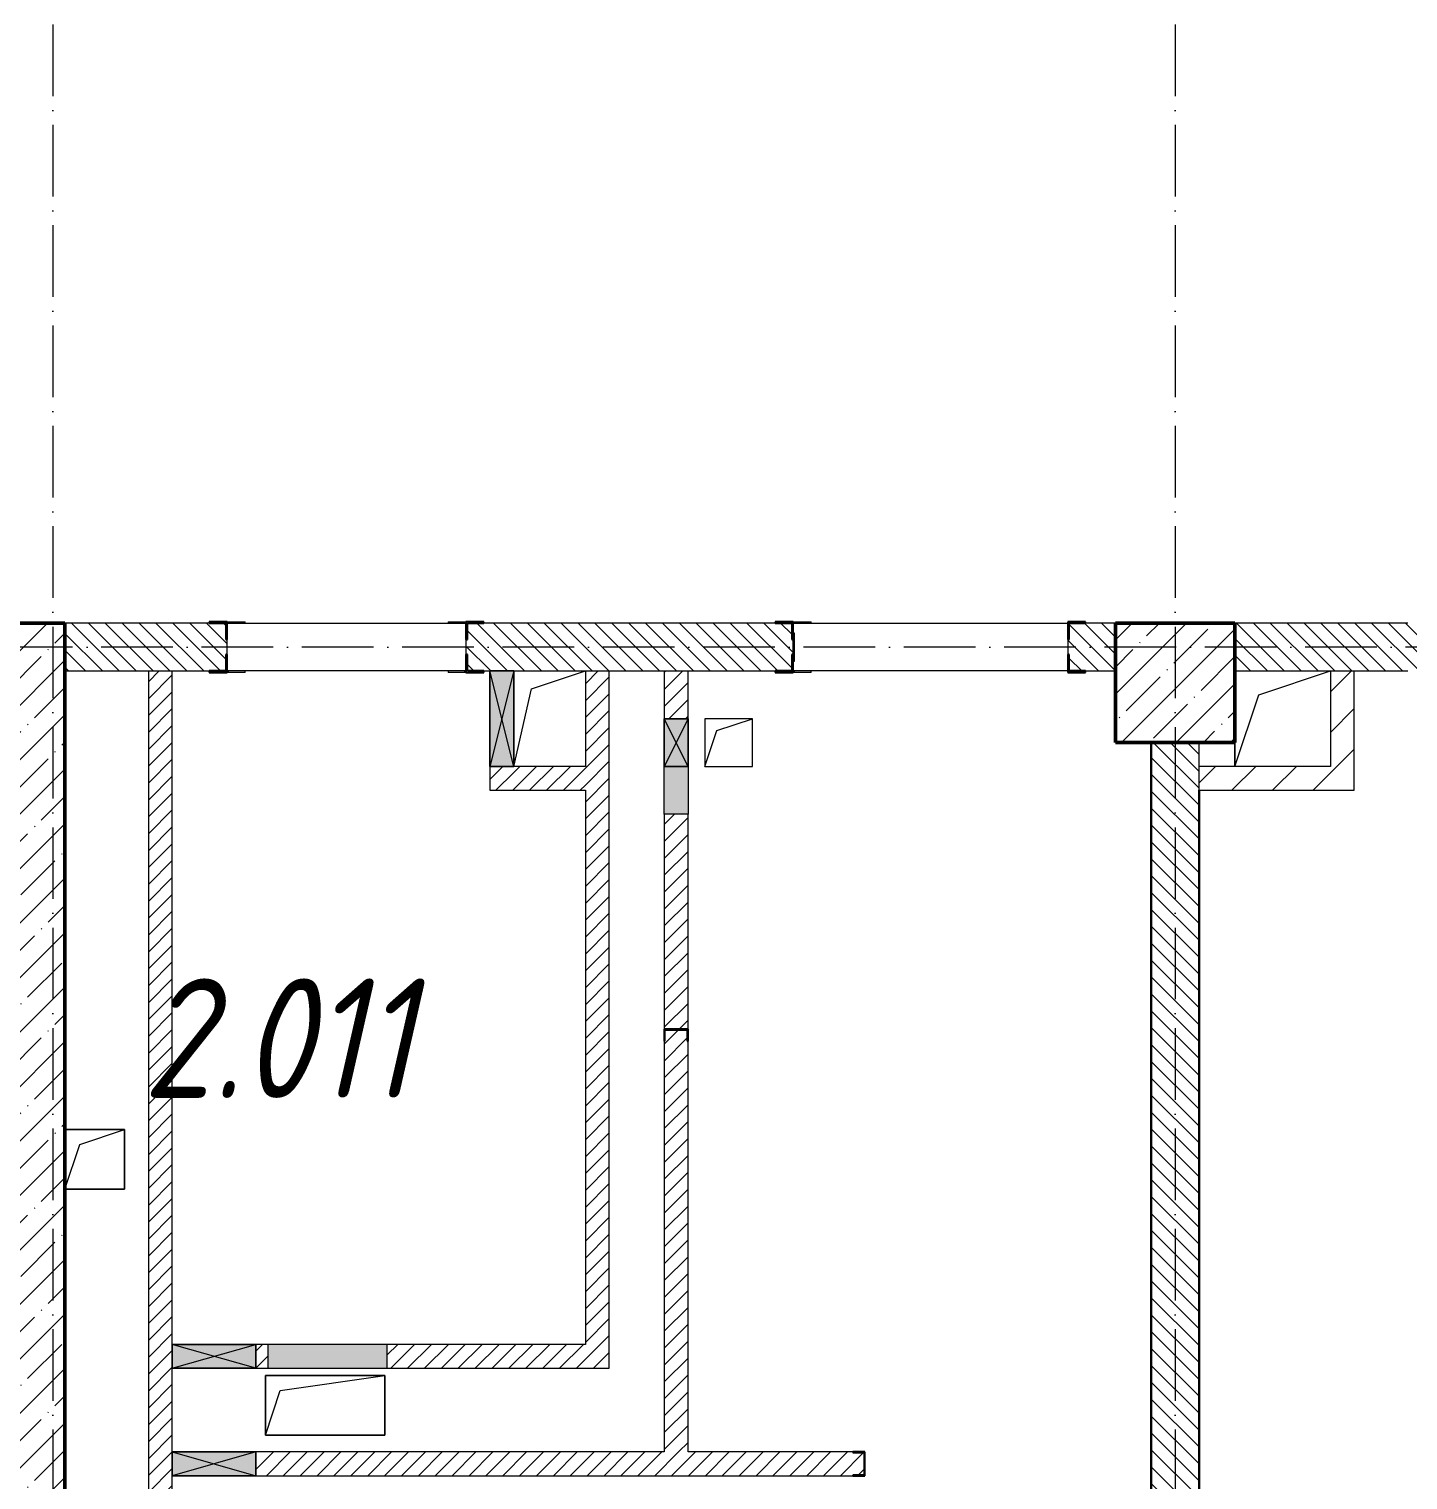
# Model space of a CAD drawing. Header units: millimetres. Extents: x -213536 to 1564669, y -45299 to 942238.
# Drawn here: x -2442 to 3333, y 518609 to 524684 of the extents above; entities that cross this region are included whole.
import ezdxf

# ---------------------------------------------------------------- set-up
doc = ezdxf.new("R2010")
doc.units = ezdxf.units.MM
doc.linetypes.add('50_200_ШТРИХ_1Т_ш5_п1_п1_', pattern=[700, 500, -100, 0, -100])
for name, color, linetype, lineweight in [('2.4) ПГП вычит ЖБбалки 0.4 м -', 24, 'Continuous', 30), ('3.1) ЖБ окна 1.2 м', 102, 'Continuous', 30), ('A-DETL-GENF-OTLN', 7, 'Continuous', 9), ('A-FLOR-____-OTLN', 7, 'Continuous', 9), ('A-GENM-____-MCUT', 7, 'Continuous', 25), ('A-GENM-____-OTLN', 7, 'Continuous', 9), ('A-GENM-____-OTLN-1', 7, 'Continuous', 25), ('A-GLAZ-____-OTLN', 7, 'Continuous', 9), ('A-WALL-____-MCUT', 7, 'Continuous', 13), ('A-WALL-____-MCUT-2', 7, 'Continuous', 50), ('A-WALL-____-PATT-1', 7, 'Continuous', 9), ('A-WALL-FNSH-MCUT-1', 7, 'Continuous', 9), ('I-WALL-____-OTLN', 7, 'Continuous', 9), ('S-COLS-____-MCUT', 7, 'Continuous', 50), ('S-COLS-____-OTLN', 7, 'Continuous', 9), ('S-GRID-____-OTLN-1', 7, '50_200_ШТРИХ_1Т_ш5_п1_п1_', 9), ('Марки помещений', 7, 'Continuous', 9)]:
    doc.layers.add(name, color=color, linetype=linetype, lineweight=lineweight)
doc.styles.add('ISOCPEUR_I_2', font='isocpeui.ttf', dxfattribs={"width": 0.85, "height": 2.3})
pattern_1 = [(135, (-15591.663, 459015.94), (-35.35534, -35.35534), [])]
pattern_2 = [(45, (-15591.663, 459015.94), (-35.35534, 35.35534), [])]
pattern_3 = [(45, (-15591.66, 459015.94), (-84.85281, 84.85281), [])]

# ---------------------------------------------------------------- blocks, each defined once
blk = doc.blocks.new('BSC_Колонна _Прямоугольная - 500х500-V30-АР1_План отверстий 2 этажа в осях 1-64_Ю-ЯЯ')
at = {"layer": 'S-COLS-____-OTLN'}
h = blk.add_hatch(dxfattribs=at)
h.set_pattern_fill('FP_39', color=256, style=0, pattern_type=2)
h.set_pattern_definition([(45, (-17950, -62931.04), (-114.04925, 114.04925), []), (45, (-17835.95, -62931.04), (-114.04925, 114.04925), [201.613, -40.323, 3.353, -36.97])])
h.paths.add_polyline_path([(-250, -250), (250, -250), (250, 250), (-250, 250)], flags=0)
at = {"layer": 'S-COLS-____-MCUT'}
for p, q in [((250, 250), (-250, 250)), ((-250, 250), (-250, -250)), ((250, -250), (250, 250)), ((-250, -250), (250, -250))]:
    blk.add_line(p, q, dxfattribs=at)
blk = doc.blocks.new('154_Стойка_СКБ_Уголок - СМ-2180_200-28268025-АР1_План отверстий 2 этажа в осях 1-64_Ю-ЯЯ')
at = {"layer": 'A-GENM-____-MCUT'}
for p, q in [((125, 156), (125, 81)), ((200, 156), (125, 156)), ((131, 81), (131, 150)), ((131, 150), (200, 150)), ((200, 150), (200, 156)), ((125, 81), (131, 81)), ((131, 19), (125, 19)), ((125, 19), (125, -56)), ((131, -50), (131, 19)), ((125, -56), (200, -56)), ((200, -50), (131, -50)), ((200, -56), (200, -50))]:
    blk.add_line(p, q, dxfattribs=at)
blk = doc.blocks.new('Стойка_Влож_Полоса боковая - Полоса-28213942-АР1_План отверстий 2 этажа в осях 1-64_Ю-ЯЯ')
at = {"layer": 'A-GENM-____-OTLN'}
for p, q in [((-5, 60), (0, 60)), ((-5, -60), (-5, 60)), ((0, -60), (-5, -60))]:
    blk.add_line(p, q, dxfattribs=at)
blk = doc.blocks.new('Стойка_Влож_Уголок_Опорный - Уголок-28213941-АР1_План отверстий 2 этажа в осях 1-64_Ю-ЯЯ')
at = {"layer": 'A-GENM-____-OTLN'}
for p, q in [((-212, -6), (-212, 0)), ((0, 0), (0, -6)), ((-212, -75), (-212, -6)), ((-212, -6), (-206, -6)), ((-6, -6), (0, -6)), ((0, -6), (0, -75)), ((-212, -75), (-206, -75)), ((-6, -75), (0, -75))]:
    blk.add_line(p, q, dxfattribs=at)
blk = doc.blocks.new('Фахверк_СКБ_Уголок - 200_3960_зеркало-28268689-АР1_План отверстий 2 этажа в осях 1-64_Ю-ЯЯ')
at = {"layer": 'A-GENM-____-MCUT'}
for p, q in [((200, 156), (125, 156)), ((125, 156), (125, 81)), ((131, 81), (131, 150)), ((131, 150), (200, 150)), ((200, 150), (200, 156)), ((125, 81), (131, 81)), ((131, 19), (125, 19)), ((125, 19), (125, -56)), ((131, -50), (131, 19)), ((125, -56), (200, -56)), ((200, -50), (131, -50)), ((200, -56), (200, -50))]:
    blk.add_line(p, q, dxfattribs=at)
blk = doc.blocks.new('154_Фахверк_СКБ_Швеллер - Тип_100_3960-28331862-АР1_План отверстий 2 этажа в осях 1-64_Ю-ЯЯ')
at = {"layer": 'A-GENM-____-MCUT'}
for p, q in [((175, 50), (125, 50)), ((125, 50), (125, -50)), ((128, 47), (175, 47)), ((128, -47), (128, 47)), ((175, 47), (175, 50)), ((125, -50), (175, -50)), ((175, -47), (128, -47)), ((175, -50), (175, -47))]:
    blk.add_line(p, q, dxfattribs=at)
blk = doc.blocks.new('AR_Отверстие Ниша - Лючок-32401897-АР1_План отверстий 2 этажа в осях 1-64_Ю-ЯЯ')
at = {"layer": 'A-GLAZ-____-OTLN'}
blk.add_hatch(color=256, dxfattribs=at).paths.add_polyline_path([(250, -50), (250, 50), (-250, 50), (-250, -50), (-158, -50)], flags=0)
for p, q in [((250, 50), (-250, 50)), ((-250, 50), (-250, -50)), ((250, -50), (250, 50)), ((-250, -50), (250, -50))]:
    blk.add_line(p, q, dxfattribs=at)
blk = doc.blocks.new('AR_Отверстие Ниша - Лючок-32402520-АР1_План отверстий 2 этажа в осях 1-64_Ю-ЯЯ')
at = {"layer": 'A-GLAZ-____-OTLN'}
blk.add_hatch(color=256, dxfattribs=at).paths.add_polyline_path([(100, 50), (-100, 50), (-100, -50), (100, -50), (100, 32.3)], flags=0)
for p, q in [((-100, 50), (100, 50)), ((100, 50), (100, -50)), ((100, -50), (-100, -50))]:
    blk.add_line(p, q, dxfattribs=at)
blk = doc.blocks.new('AR_Отверстие прямоугольное _в стене_ - AR_Отверстие прямоугольное _в стене__ВК-32402489-АР1_План отверстий 2 этажа в осях 1-64_Ю-ЯЯ')
at = {"layer": 'A-GLAZ-____-OTLN'}
blk.add_hatch(color=256, dxfattribs=at).paths.add_polyline_path([(100, 50), (-100, 50), (-100, -50), (100, -50), (100, 32.3)], flags=0)
at = {"layer": 'A-DETL-GENF-OTLN'}
for p, q in [((-100, -50), (-100, 50)), ((-100, 50), (100, 50)), ((100, 50), (-100, -50)), ((-100, 50), (100, -50)), ((100, 50), (-100, 50)), ((-100, 50), (-100, -50)), ((100, 50), (100, -50)), ((100, -50), (100, 50)), ((100, -50), (-100, -50)), ((-100, -50), (100, -50))]:
    blk.add_line(p, q, dxfattribs=at)
blk = doc.blocks.new('AR_Отверстие прямоугольное _в плите_ - AR_Отверстие прямоугольное _в плите_-30458064-АР1_План отверстий 2 этажа в осях 1-64_Ю-ЯЯ')
at = {"layer": 'A-GENM-____-OTLN'}
for p, q in [((125, 125), (-125, 125)), ((-62.5, 62.5), (125, 125)), ((125, -125), (125, 125)), ((-125, -125), (-62.5, 62.5)), ((-125, -125), (125, -125))]:
    blk.add_line(p, q, dxfattribs=at)
blk = doc.blocks.new('AR_Отверстие прямоугольное _в плите_ - AR_Отверстие прямоугольное _в плите_-30459257-АР1_План отверстий 2 этажа в осях 1-64_Ю-ЯЯ')
at = {"layer": 'A-GENM-____-OTLN'}
for p, q in [((250, 125), (-250, 125)), ((-250, 125), (-250, -125)), ((-187.5, 62.5), (250, 125)), ((250, -125), (250, 125)), ((-250, -125), (-187.5, 62.5)), ((-250, -125), (250, -125))]:
    blk.add_line(p, q, dxfattribs=at)
blk = doc.blocks.new('AR_Отверстие прямоугольное _в плите_ - AR_Отверстие прямоугольное _в плите_-30459207-АР1_План отверстий 2 этажа в осях 1-64_Ю-ЯЯ')
at = {"layer": 'A-GENM-____-OTLN'}
for p, q in [((100, 100), (-100, 100)), ((-100, 100), (-100, -100)), ((-50, 50), (100, 100)), ((100, -100), (100, 100)), ((-100, -100), (-50, 50)), ((-100, -100), (100, -100))]:
    blk.add_line(p, q, dxfattribs=at)
blk = doc.blocks.new('AR_Отверстие прямоугольное _в плите_ - AR_Отверстие прямоугольное _в плите_-30459211-АР1_План отверстий 2 этажа в осях 1-64_Ю-ЯЯ')
at = {"layer": 'A-GENM-____-OTLN'}
for p, q in [((-100, 100), (200, 200)), ((-200, -200), (-100, 100)), ((-200, -100), (-200, -200))]:
    blk.add_line(p, q, dxfattribs=at)
blk = doc.blocks.new('AR_Отверстие прямоугольное _в плите_ - AR_Отверстие прямоугольное _в плите_-30552629-АР1_План отверстий 2 этажа в осях 1-64_Ю-ЯЯ')
at = {"layer": 'A-GENM-____-OTLN'}
for p, q in [((-75, 125), (150, 200)), ((-150, -200), (-75, 125))]:
    blk.add_line(p, q, dxfattribs=at)
blk = doc.blocks.new('AR_Отверстие прямоугольное _в стене__БезПР - AR_Отверстие прямоугольное _в стене__БезПР-36788626-АР1_План отверстий 2 этажа в осях 1-64_Ю-ЯЯ')
at = {"layer": 'A-GLAZ-____-OTLN'}
blk.add_hatch(color=256, dxfattribs=at).paths.add_polyline_path([(200, -50), (200, 50), (-200, 50), (-200, -50)], flags=0)
at = {"layer": 'A-DETL-GENF-OTLN'}
for p, q in [((-200, -50), (-200, 50)), ((-200, 50), (200, 50)), ((200, 50), (-200, -50)), ((-200, 50), (200, -50)), ((200, 50), (-200, 50)), ((-200, 50), (-200, -50)), ((200, 50), (200, -50)), ((200, -50), (200, 50)), ((200, -50), (-200, -50)), ((-200, -50), (200, -50))]:
    blk.add_line(p, q, dxfattribs=at)
at = {"layer": 'A-GLAZ-____-OTLN'}
blk.add_line((200, 50), (-200, 50), dxfattribs=at)
blk = doc.blocks.new('AR_Отверстие прямоугольное _в стене__БезПР - AR_Отверстие прямоугольное _в стене__БезПР-36427791-АР1_План отверстий 2 этажа в осях 1-64_Ю-ЯЯ')
at = {"layer": 'A-GLAZ-____-OTLN'}
blk.add_hatch(color=256, dxfattribs=at).paths.add_polyline_path([(-175, 50), (-175, -50), (175, -50), (175, 50)], flags=0)
at = {"layer": 'A-DETL-GENF-OTLN'}
for p, q in [((-175, -50), (-175, 50)), ((-175, 50), (175, 50)), ((175, 50), (-175, -50)), ((-175, 50), (175, -50)), ((175, 50), (-175, 50)), ((-175, 50), (-175, -50)), ((175, 50), (175, -50)), ((175, -50), (175, 50)), ((175, -50), (-175, -50)), ((-175, -50), (175, -50))]:
    blk.add_line(p, q, dxfattribs=at)
at = {"layer": 'A-GLAZ-____-OTLN'}
blk.add_line((175, 50), (-175, 50), dxfattribs=at)
blk = doc.blocks.new('2этаж')
at = {"layer": 'S-GRID-____-OTLN-1', "color": 251, "ltscale": 0.6, "true_color": 0x636466}
for p, q in [((-2341.7, 549908.8), (-2341.7, 511907.5)), ((2358.3, 549908.8), (2358.3, 511907.5)), ((88482.7, 522097), (-20260.4, 522097))]:
    blk.add_line(p, q, dxfattribs=at)

msp = doc.modelspace()

# ---------------------------------------------------------------- hatches: boundary and pattern name
at = {"layer": 'A-WALL-____-PATT-1'}
h = msp.add_hatch(dxfattribs=at)
h.set_pattern_fill('FP_13', color=256, style=0, pattern_type=2)
h.set_pattern_definition([(45, (-15591.66, 459015.94), (-114.04925, 114.04925), []), (45, (-15477.61, 459015.94), (-114.04925, 114.04925), [201.612, -40.322, 3.353, -36.97])])
h.paths.add_polyline_path([(-2541.7, 514697), (-2291.7, 514697), (-2291.7, 522197), (-2541.7, 522197), (-2541.7, 516240.5)], flags=0)
h = msp.add_hatch(dxfattribs=at)
h.set_pattern_fill('FP_6', color=256, style=0, pattern_type=2)
h.set_pattern_definition(pattern_1)
h.paths.add_polyline_path([(1983.3, 521997), (2108.3, 521997), (2108.3, 522197), (1914.3, 522197), (1914.3, 522128), (1908.3, 522128), (1908.3, 522066), (1914.3, 522066), (1914.3, 521997)], flags=0)
h.paths.add_polyline_path([(-1841.7, 521997), (-1617.7, 521997), (-1617.7, 522066), (-1611.7, 522066), (-1611.7, 522128), (-1617.7, 522128), (-1617.7, 522197), (-2291.7, 522197), (-2291.7, 521997), (-1941.7, 521997)], flags=0)
h.paths.add_polyline_path([(-11.7, 521997), (752.3, 521997), (752.3, 522066), (758.3, 522066), (758.3, 522128), (752.3, 522128), (752.3, 522197), (-605.7, 522197), (-605.7, 522128), (-611.7, 522128), (-611.7, 522066), (-605.7, 522066), (-605.7, 521997), (-111.7, 521997)], flags=0)
h = msp.add_hatch(dxfattribs=at)
h.set_pattern_fill('FP_6', color=256, style=0, pattern_type=2)
h.set_pattern_definition(pattern_1)
h.paths.add_polyline_path([(3333.3, 521997), (3402.3, 521997), (3402.3, 522066), (3408.3, 522066), (3408.3, 522128), (3402.3, 522128), (3402.3, 522197), (2608.3, 522197), (2608.3, 521997)], flags=0)
h = msp.add_hatch(dxfattribs=at)
h.set_pattern_fill('FP_5', color=256, style=0, pattern_type=2)
h.set_pattern_definition(pattern_2)
h.paths.add_polyline_path([(-1841.7, 514447), (-1841.7, 515227), (-1941.7, 515227), (-1941.7, 514447)], flags=0)
h.paths.add_polyline_path([(-1941.7, 515527), (-1841.7, 515527), (-1841.7, 516477), (-1844.7, 516477), (-1844.7, 516524), (-1938.7, 516524), (-1938.7, 516477), (-1941.7, 516477), (-1941.7, 516240.5)], flags=0)
h.paths.add_polyline_path([(-1891.9, 516527), (-1841.7, 516527), (-1841.7, 517072), (-1941.7, 517072), (-1941.7, 516527), (-1938.7, 516527)], flags=0)
h.paths.add_polyline_path([(-1874.1, 517272), (-1841.7, 517272), (-1841.7, 521997), (-1941.7, 521997), (-1941.7, 517272)], flags=0)
h = msp.add_hatch(dxfattribs=at)
h.set_pattern_fill('FP_5', color=256, style=0, pattern_type=2)
h.set_pattern_definition(pattern_2)
h.paths.add_polyline_path([(-111.7, 519177), (-11.7, 519177), (-11.7, 521997), (-111.7, 521997), (-111.7, 519469.4)], flags=0)
h = msp.add_hatch(dxfattribs=at)
h.set_pattern_fill('FP_5', color=256, style=0, pattern_type=2)
h.set_pattern_definition(pattern_2)
h.paths.add_polyline_path([(318.3, 518727), (318.3, 520447), (315.3, 520447), (315.3, 520494), (221.3, 520494), (221.3, 520447), (218.3, 520447), (218.3, 518727), (300.7, 518727)], flags=0)
h.paths.add_polyline_path([(300.7, 520497), (318.3, 520497), (318.3, 521397), (218.3, 521397), (218.3, 520497), (221.3, 520497)], flags=0)
h.paths.add_polyline_path([(318.3, 521797), (318.3, 521997), (218.3, 521997), (218.3, 521797), (300.7, 521797)], flags=0)
h = msp.add_hatch(dxfattribs=at)
h.set_pattern_fill('FP_4', color=256, style=0, pattern_type=2)
h.set_pattern_definition(pattern_3)
h.paths.add_polyline_path([(3108.3, 521497), (3108.3, 521997), (3008.3, 521997), (3008.3, 521497)], flags=0)
h = msp.add_hatch(dxfattribs=at)
h.set_pattern_fill('FP_6', color=256, style=0, pattern_type=2)
h.set_pattern_definition(pattern_1)
h.paths.add_polyline_path([(2258.3, 514697), (2458.3, 514697), (2458.3, 518191), (2389.3, 518191), (2389.3, 518197), (2458.3, 518197), (2458.3, 521697), (2258.3, 521697), (2258.3, 518197), (2327.3, 518197), (2327.3, 518191), (2258.3, 518191), (2258.3, 516240.5)], flags=0)
h = msp.add_hatch(dxfattribs=at)
h.set_pattern_fill('FP_5', color=256, style=0, pattern_type=2)
h.set_pattern_definition(pattern_2)
h.paths.add_polyline_path([(-411.7, 521497), (-411.7, 521597), (-511.7, 521597), (-511.7, 521497)], flags=0)
h = msp.add_hatch(dxfattribs=at)
h.set_pattern_fill('FP_5', color=256, style=0, pattern_type=2)
h.set_pattern_definition(pattern_2)
h.paths.add_polyline_path([(-111.7, 521497), (-111.7, 521597), (-411.7, 521597), (-411.7, 521497)], flags=0)
h = msp.add_hatch(dxfattribs=at)
h.set_pattern_fill('FP_4', color=256, style=0, pattern_type=2)
h.set_pattern_definition(pattern_3)
h.paths.add_polyline_path([(3008.3, 521497), (3008.3, 521597), (2458.3, 521597), (2458.3, 521497)], flags=0)
h = msp.add_hatch(dxfattribs=at)
h.set_pattern_fill('FP_5', color=256, style=0, pattern_type=2)
h.set_pattern_definition(pattern_2)
h.paths.add_polyline_path([(-1466.8, 519077), (-1441.7, 519077), (-1441.7, 519177), (-1491.7, 519177), (-1491.7, 519077)], flags=0)
h.paths.add_polyline_path([(-941.7, 519077), (-11.7, 519077), (-11.7, 519177), (-941.7, 519177), (-941.7, 519129)], flags=0)
h = msp.add_hatch(dxfattribs=at)
h.set_pattern_fill('FP_5', color=256, style=0, pattern_type=2)
h.set_pattern_definition(pattern_2)
h.paths.add_polyline_path([(-1466.8, 518627), (1008.3, 518627), (1008.3, 518630), (1055.3, 518630), (1055.3, 518724), (1008.3, 518724), (1008.3, 518727), (-1491.7, 518727), (-1491.7, 518627)], flags=0)

# ---------------------------------------------------------------- linework, layer by layer
at = {"layer": '2.4) ПГП вычит ЖБбалки 0.4 м -'}
for points in [[(2258.3, 521697), (2258.3, 514697)], [(2458.3, 514697), (2458.3, 521497)]]:
    msp.add_lwpolyline(points, dxfattribs=at)
at = {"layer": 'A-FLOR-____-OTLN'}
for p, q in [((2608.3, 521597), (2608.3, 521697)), ((-2291.7, 520077), (-2041.7, 520077)), ((-2041.7, 520077), (-2041.7, 519827)), ((-2041.7, 519827), (-2291.7, 519827)), ((-1451.7, 519047), (-951.7, 519047)), ((-1451.7, 518797), (-1451.7, 519047)), ((-951.7, 519047), (-951.7, 518797)), ((-951.7, 518797), (-1451.7, 518797))]:
    msp.add_line(p, q, dxfattribs=at)
at = {"layer": 'A-WALL-____-MCUT'}
for p, q in [((-1686.7, 522197), (-2291.7, 522197)), ((683.3, 522197), (-536.7, 522197)), ((2108.3, 522197), (1983.3, 522197)), ((3333.3, 522197), (2608.3, 522197)), ((-1611.7, 522066), (-1611.7, 522128)), ((-611.7, 522128), (-611.7, 522066)), ((758.3, 522066), (758.3, 522128)), ((1908.3, 522128), (1908.3, 522066)), ((-2291.7, 521997), (-1686.7, 521997)), ((-536.7, 521997), (-511.7, 521997)), ((-411.7, 521997), (683.3, 521997)), ((1983.3, 521997), (2108.3, 521997)), ((2608.3, 521997), (3333.3, 521997)), ((2258.3, 521697), (2258.3, 518197)), ((2458.3, 518197), (2458.3, 521697))]:
    msp.add_line(p, q, dxfattribs=at)
at = {"layer": 'A-WALL-____-MCUT-2'}
for p, q in [((-2291.7, 522197), (-2741.7, 522197)), ((-2291.7, 514697), (-2291.7, 522197))]:
    msp.add_line(p, q, dxfattribs=at)
at = {"layer": 'A-WALL-FNSH-MCUT-1'}
for p, q in [((-1941.7, 521997), (-1941.7, 517272)), ((-1841.7, 519177), (-1841.7, 521997)), ((-111.7, 521997), (-111.7, 521597)), ((-11.7, 519077), (-11.7, 521997)), ((218.3, 521997), (218.3, 521797)), ((318.3, 521797), (318.3, 521997)), ((3008.3, 521997), (3008.3, 521597)), ((3108.3, 521497), (3108.3, 521997)), ((-511.7, 521597), (-511.7, 521497)), ((-111.7, 521597), (-411.7, 521597)), ((3008.3, 521597), (2458.3, 521597)), ((-511.7, 521497), (-111.7, 521497)), ((-111.7, 521497), (-111.7, 519177)), ((2458.3, 521497), (3108.3, 521497)), ((218.3, 521397), (218.3, 520497)), ((318.3, 520497), (318.3, 521397)), ((218.3, 520447), (218.3, 518727)), ((318.3, 518727), (318.3, 520447)), ((-1441.7, 519177), (-1491.7, 519177)), ((-111.7, 519177), (-941.7, 519177)), ((-1841.7, 518727), (-1841.7, 519077)), ((-1491.7, 519077), (-1441.7, 519077)), ((-941.7, 519077), (-11.7, 519077)), ((218.3, 518727), (-1491.7, 518727)), ((1008.3, 518727), (318.3, 518727)), ((-1841.7, 517272), (-1841.7, 518627)), ((-1491.7, 518627), (1008.3, 518627))]:
    msp.add_line(p, q, dxfattribs=at)
at = {"layer": 'I-WALL-____-OTLN'}
for p, q in [((-1611.7, 522197), (-611.7, 522197)), ((758.3, 522197), (1908.3, 522197)), ((-611.7, 521997), (-1611.7, 521997)), ((1908.3, 521997), (758.3, 521997))]:
    msp.add_line(p, q, dxfattribs=at)

# ---------------------------------------------------------------- block references
at = {"layer": '3.1) ЖБ окна 1.2 м'}
msp.add_blockref('2этаж', (0, 0), dxfattribs=at)
at = {"layer": 'A-GENM-____-OTLN'}
for name, p, rotation in [('Стойка_Влож_Уголок_Опорный - Уголок-28213941-АР1_План отверстий 2 этажа в осях 1-64_Ю-ЯЯ', (-1611.7, 522203), 89.99999999999955), ('Стойка_Влож_Уголок_Опорный - Уголок-28213941-АР1_План отверстий 2 этажа в осях 1-64_Ю-ЯЯ', (-611.7, 521991), 269.9999999999995), ('Стойка_Влож_Уголок_Опорный - Уголок-28213941-АР1_План отверстий 2 этажа в осях 1-64_Ю-ЯЯ', (758.3, 522203), 89.99999999999955), ('Стойка_Влож_Полоса боковая - Полоса-28213942-АР1_План отверстий 2 этажа в осях 1-64_Ю-ЯЯ', (758.3, 522097), 180)]:
    msp.add_blockref(name, p, dxfattribs=dict(at, rotation=rotation))
for name, p in [('AR_Отверстие прямоугольное _в плите_ - AR_Отверстие прямоугольное _в плите_-30552629-АР1_План отверстий 2 этажа в осях 1-64_Ю-ЯЯ', (-261.7, 521797)), ('AR_Отверстие прямоугольное _в плите_ - AR_Отверстие прямоугольное _в плите_-30459211-АР1_План отверстий 2 этажа в осях 1-64_Ю-ЯЯ', (2808.3, 521797)), ('AR_Отверстие прямоугольное _в плите_ - AR_Отверстие прямоугольное _в плите_-30459207-АР1_План отверстий 2 этажа в осях 1-64_Ю-ЯЯ', (488.3, 521697)), ('AR_Отверстие прямоугольное _в плите_ - AR_Отверстие прямоугольное _в плите_-30458064-АР1_План отверстий 2 этажа в осях 1-64_Ю-ЯЯ', (-2166.7, 519952)), ('AR_Отверстие прямоугольное _в плите_ - AR_Отверстие прямоугольное _в плите_-30459257-АР1_План отверстий 2 этажа в осях 1-64_Ю-ЯЯ', (-1201.7, 518922))]:
    msp.add_blockref(name, p, dxfattribs=at)
at = {"layer": 'A-GENM-____-OTLN-1'}
for name, p, rotation in [('154_Стойка_СКБ_Уголок - СМ-2180_200-28268025-АР1_План отверстий 2 этажа в осях 1-64_Ю-ЯЯ', (-1486.7, 522147), 180), ('154_Стойка_СКБ_Уголок - СМ-2180_200-28268025-АР1_План отверстий 2 этажа в осях 1-64_Ю-ЯЯ', (883.3, 522147), 180), ('154_Фахверк_СКБ_Швеллер - Тип_100_3960-28331862-АР1_План отверстий 2 этажа в осях 1-64_Ю-ЯЯ', (268.3, 520622), 270.0000000000001), ('154_Фахверк_СКБ_Швеллер - Тип_100_3960-28331862-АР1_План отверстий 2 этажа в осях 1-64_Ю-ЯЯ', (1183.3, 518677), 180)]:
    msp.add_blockref(name, p, dxfattribs=dict(at, rotation=rotation))
for name, p in [('154_Стойка_СКБ_Уголок - СМ-2180_200-28268025-АР1_План отверстий 2 этажа в осях 1-64_Ю-ЯЯ', (-736.7, 522047)), ('Фахверк_СКБ_Уголок - 200_3960_зеркало-28268689-АР1_План отверстий 2 этажа в осях 1-64_Ю-ЯЯ', (1783.3, 522047))]:
    msp.add_blockref(name, p, dxfattribs=at)
at = {"layer": 'A-GLAZ-____-OTLN'}
for name, p, rotation in [('AR_Отверстие прямоугольное _в стене__БезПР - AR_Отверстие прямоугольное _в стене__БезПР-36788626-АР1_План отверстий 2 этажа в осях 1-64_Ю-ЯЯ', (-461.7, 521797), 270.0000000000001), ('AR_Отверстие прямоугольное _в стене_ - AR_Отверстие прямоугольное _в стене__ВК-32402489-АР1_План отверстий 2 этажа в осях 1-64_Ю-ЯЯ', (268.3, 521697), 270.0000000000001), ('AR_Отверстие Ниша - Лючок-32402520-АР1_План отверстий 2 этажа в осях 1-64_Ю-ЯЯ', (268.3, 521497), 270.0000000000001), ('AR_Отверстие прямоугольное _в стене__БезПР - AR_Отверстие прямоугольное _в стене__БезПР-36427791-АР1_План отверстий 2 этажа в осях 1-64_Ю-ЯЯ', (-1666.7, 519127), 180), ('AR_Отверстие Ниша - Лючок-32401897-АР1_План отверстий 2 этажа в осях 1-64_Ю-ЯЯ', (-1191.7, 519127), 180)]:
    msp.add_blockref(name, p, dxfattribs=dict(at, rotation=rotation))
msp.add_blockref('AR_Отверстие прямоугольное _в стене__БезПР - AR_Отверстие прямоугольное _в стене__БезПР-36427791-АР1_План отверстий 2 этажа в осях 1-64_Ю-ЯЯ', (-1666.7, 518677), dxfattribs=at)
at = {"layer": 'S-COLS-____-OTLN'}
msp.add_blockref('BSC_Колонна _Прямоугольная - 500х500-V30-АР1_План отверстий 2 этажа в осях 1-64_Ю-ЯЯ', (2358.3, 521947), dxfattribs=at)

# ---------------------------------------------------------------- texts
at = {"layer": 'Марки помещений', "insert": (-1966.3, 520709.3), "char_height": 500, "width": 689.451, "attachment_point": 1, "style": 'ISOCPEUR_I_2'}
msp.add_mtext('2.011', dxfattribs=at)

doc.saveas('drawing.dxf')
